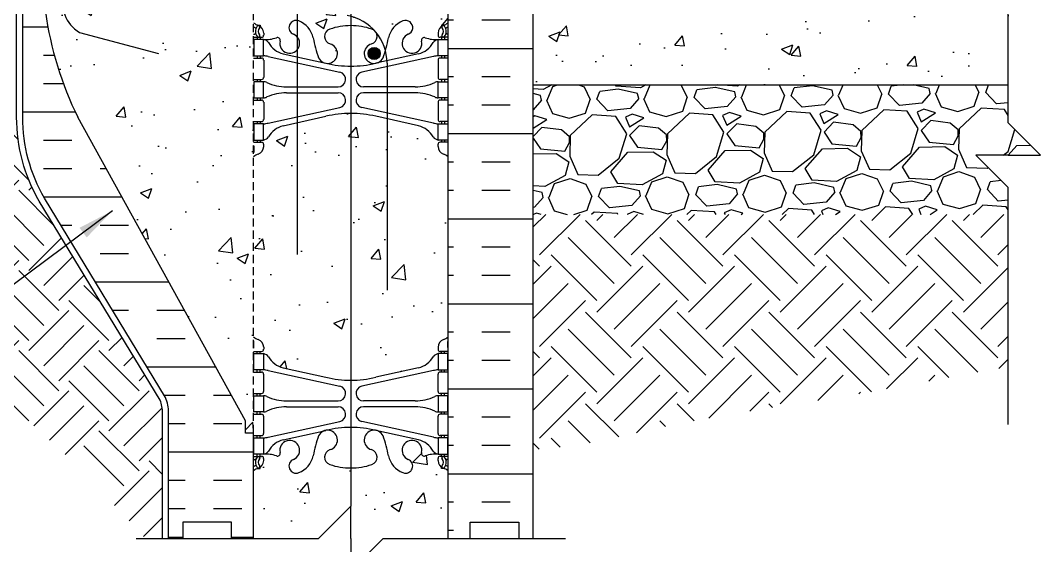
# Model space of a CAD drawing. Header units: inches. Extents: x -59.6 to -9.3, y -8.3 to 74.9.
# Drawn here: x -40.78 to -9.3, y 19.66 to 35.87 of the extents above; entities that cross this region are included whole.
import ezdxf

# ---------------------------------------------------------------- set-up
doc = ezdxf.new("R2010")
doc.units = ezdxf.units.IN
doc.header["$MEASUREMENT"] = 0
doc.linetypes.add('HIDDEN2', pattern=[0.1875, 0.125, -0.0625])
for name, color, linetype in [('HATCH', 12, 'Continuous'), ('Hidden2', 12, 'HIDDEN2'), ('line25', 2, 'Continuous'), ('LINE3', 3, 'Continuous'), ('LINE50', 5, 'Continuous'), ('LINE9', 9, 'Continuous'), ('TEXT', 4, 'Continuous'), ('Web_Edge', 9, 'Continuous')]:
    doc.layers.add(name, color=color, linetype=linetype)
doc.styles.add('DIM', font='romans.shx', dxfattribs={"width": 0.7})
doc.dimstyles.new('ext_12', dxfattribs={"dimscale": 12, "dimtxt": 0.09375, "dimasz": 0.09375, "dimexe": 0.09375, "dimexo": 0.0625, "dimgap": 0.0625, "dimtad": 1, "dimdec": 1, "dimzin": 3, "dimdsep": 46, "dimlunit": 4, "dimtxsty": 'DIM', "dimcen": 0.09, "dimdle": 0.09375, "dimclrt": 4, "dimadec": 0, "dimazin": 0, "dimtfac": 1, "dimtdec": 1, "dimtmove": 2, "dimatfit": 3, "dimfxl": 1, "dimfrac": 2, "dimtolj": 1, "dimtzin": 0, "dimarcsym": 0})

msp = doc.modelspace()

# ---------------------------------------------------------------- hatches: boundary and pattern name
h = msp.add_hatch()
h.set_pattern_fill('AR-CONC', color=12, scale=0.5, style=0)
h.paths.add_polyline_path([(-24.959, 37.882), (-24.959, 33.882), (-10.299, 33.882), (-10.299, 37.882)])
at = {"layer": 'HATCH'}
h = msp.add_hatch(dxfattribs=at)
h.set_pattern_fill('AR-CONC', color=256, scale=0.5)
h.paths.add_polyline_path([(-32.227, 57.902, -0.922413), (-32.356, 58.321, 0.135935), (-32.227, 58.42), (-32.227, 58.789, 0.810423), (-32.766, 58.534, -0.601435), (-32.886, 58.429, 0.10046), (-33.279, 58.486), (-33.384, 58.486), (-33.384, 58.416), (-33.337, 58.416, -0.414214), (-33.274, 58.354), (-33.274, 58.286, -0.249069), (-33.384, 58.079), (-33.384, 58.037), (-33.474, 58.037, 0.064398), (-33.584, 57.971), (-33.584, 55.882), (-33.584, 53.793, 0.064398), (-33.474, 53.727), (-33.384, 53.727), (-33.384, 53.686, -0.249069), (-33.274, 53.479), (-33.274, 53.411, -0.414214), (-33.337, 53.349), (-33.384, 53.349), (-33.384, 53.279), (-33.279, 53.279, 0.10046), (-32.886, 53.336, -0.601435), (-32.766, 53.231, 0.810423), (-32.227, 52.976), (-32.227, 53.345, 0.135935), (-32.356, 53.444, -0.922413), (-32.227, 53.863)])
h.paths.add_polyline_path([(-30.584, 58.057, -0.082755), (-31.233, 58.165, -0.735593), (-31.22, 58.623, 1.553132), (-31.578, 59.047, 0.053157), (-31.744, 58.433, -0.24438), (-32.193, 57.912, -0.040359), (-32.227, 57.902), (-32.227, 53.863, -0.040359), (-32.193, 53.852, -0.24438), (-31.744, 53.331, 0.053157), (-31.578, 52.717, 1.553132), (-31.22, 53.142, -0.735593), (-31.233, 53.6, -0.082755), (-30.584, 53.708)])
h.paths.add_polyline_path([(-31.115, 52.848, -1), (-31.49, 52.848, -1)], flags=16)
h.paths.add_polyline_path([(-27.584, 55.882), (-27.584, 57.971, 0.064398), (-27.694, 58.037), (-27.784, 58.037), (-27.784, 58.079, -0.249069), (-27.894, 58.286), (-27.894, 58.354, -0.414214), (-27.832, 58.416), (-27.784, 58.416), (-27.784, 58.486), (-27.889, 58.486, 0.10046), (-28.283, 58.429, -0.601435), (-28.403, 58.534, 2.182095), (-28.813, 58.321, -1), (-28.976, 57.912, -0.24438), (-29.425, 58.433, 0.053157), (-29.59, 59.047, 1.553132), (-29.949, 58.623, -0.735593), (-29.936, 58.165, -0.082755), (-30.584, 58.057), (-30.584, 53.708, -0.082755), (-29.936, 53.6, -0.735593), (-29.949, 53.142, 1.553132), (-29.59, 52.717, 0.053157), (-29.425, 53.331, -0.24438), (-28.976, 53.852, -1), (-28.813, 53.444, 2.182095), (-28.403, 53.231, -0.601435), (-28.283, 53.336, 0.10046), (-27.889, 53.279), (-27.784, 53.279), (-27.784, 53.349), (-27.832, 53.349, -0.414214), (-27.894, 53.411), (-27.894, 53.479, -0.249069), (-27.784, 53.686), (-27.784, 53.727), (-27.694, 53.727, 0.064398), (-27.584, 53.793)])
h.paths.add_polyline_path([(-27.584, 39.971, 0.064398), (-27.694, 40.037), (-27.784, 40.037), (-27.784, 40.079, -0.249069), (-27.894, 40.286), (-27.894, 40.354, -0.414214), (-27.832, 40.416), (-27.784, 40.416), (-27.784, 40.486), (-27.889, 40.486, 0.10046), (-28.283, 40.429, -0.601435), (-28.403, 40.534, 2.182095), (-28.813, 40.321, -1), (-28.976, 39.912, -0.24438), (-29.425, 40.433, 0.053157), (-29.59, 41.047, 1.553132), (-29.949, 40.623, -0.735593), (-29.936, 40.165, -0.082755), (-30.584, 40.057), (-30.584, 35.998, -0.147803), (-29.845, 35.543, -0.038256), (-29.821, 35.516, -0.111062), (-29.516, 34.932, 0.034193), (-29.425, 35.331, -0.24438), (-28.976, 35.852, -1), (-28.813, 35.444, 2.182095), (-28.403, 35.231, -0.601435), (-28.283, 35.336, 0.10046), (-27.889, 35.279), (-27.784, 35.279), (-27.784, 35.349), (-27.832, 35.349, -0.414214), (-27.894, 35.411), (-27.894, 35.479, -0.249069), (-27.784, 35.686), (-27.784, 35.727), (-27.694, 35.727, 0.064398), (-27.584, 35.793), (-27.584, 37.882)])
h.paths.add_polyline_path([(-30.584, 40.057, -0.082755), (-31.233, 40.165, -0.735593), (-31.22, 40.623, 1.553132), (-31.578, 41.047, 0.053157), (-31.744, 40.433, -0.24438), (-32.193, 39.912, -0.040359), (-32.227, 39.902), (-32.227, 36.296), (-30.71, 36.025, -0.02145), (-30.584, 35.998)])
h.paths.add_polyline_path([(-32.227, 39.902, -0.922413), (-32.356, 40.321, 0.135935), (-32.227, 40.42), (-32.227, 40.789, 0.810423), (-32.766, 40.534, -0.601435), (-32.886, 40.429, 0.10046), (-33.279, 40.486), (-33.384, 40.486), (-33.384, 40.416), (-33.337, 40.416, -0.414214), (-33.274, 40.354), (-33.274, 40.286, -0.249069), (-33.384, 40.079), (-33.384, 40.037), (-33.474, 40.037, 0.064398), (-33.584, 39.971), (-33.584, 37.882), (-33.584, 36.538), (-32.227, 36.296)])
h.paths.add_polyline_path([(-32.227, 35.863), (-32.227, 36.296), (-33.584, 36.538), (-33.584, 35.793, 0.064398), (-33.474, 35.727), (-33.384, 35.727), (-33.384, 35.686, -0.249069), (-33.274, 35.479), (-33.274, 35.411, -0.414214), (-33.337, 35.349), (-33.384, 35.349), (-33.384, 35.279), (-33.279, 35.279, 0.10046), (-32.886, 35.336, -0.601435), (-32.766, 35.231, 0.810423), (-32.227, 34.976), (-32.227, 35.345, 0.135935), (-32.356, 35.444, -0.922413)])
h.paths.add_polyline_path([(-30.584, 35.708), (-30.584, 35.998, 0.02145), (-30.71, 36.025), (-32.227, 36.296), (-32.227, 35.863, -0.040359), (-32.193, 35.852, -0.24438), (-31.744, 35.331, 0.053157), (-31.578, 34.717, 1.553132), (-31.22, 35.142, -0.735593), (-31.233, 35.6, -0.082755)])
h.paths.add_polyline_path([(-30.584, 32.999, 0.057795), (-31.353, 32.91), (-32.674, 32.62, 0.196323), (-33.124, 32.273, -0.188973), (-33.279, 32.179), (-33.384, 32.179), (-33.384, 32.109), (-33.337, 32.109, -0.414214), (-33.274, 32.046), (-33.274, 31.979, -0.317837), (-33.441, 31.743, 0.082415), (-33.584, 31.664), (-33.584, 26.101, 0.082415), (-33.441, 26.022, -0.317837), (-33.274, 25.786), (-33.274, 25.719, -0.414214), (-33.337, 25.656), (-33.384, 25.656), (-33.384, 25.586), (-33.279, 25.586, -0.188973), (-33.124, 25.491, 0.196323), (-32.674, 25.145), (-31.353, 24.855, 0.057795), (-30.584, 24.766)])
h.paths.add_polyline_path([(-27.584, 31.664, 0.082415), (-27.728, 31.743, -0.317837), (-27.894, 31.979), (-27.894, 32.046, -0.414214), (-27.832, 32.109), (-27.784, 32.109), (-27.784, 32.179), (-27.889, 32.179, -0.188973), (-28.045, 32.273, 0.196323), (-28.494, 32.62), (-29.816, 32.91, 0.057795), (-30.584, 32.999), (-30.584, 24.766, 0.057795), (-29.816, 24.855), (-28.494, 25.145, 0.196323), (-28.045, 25.491, -0.188973), (-27.889, 25.586), (-27.784, 25.586), (-27.784, 25.656), (-27.832, 25.656, -0.414214), (-27.894, 25.719), (-27.894, 25.786, -0.317837), (-27.728, 26.022, 0.082415), (-27.584, 26.101)])
h.paths.add_polyline_path([(-30.584, 22.057, -0.082755), (-31.233, 22.165, -0.735593), (-31.22, 22.623, 1.553132), (-31.578, 23.047, 0.053157), (-31.744, 22.433, -0.24438), (-32.193, 21.912, -1), (-32.356, 22.321, 2.182095), (-32.766, 22.534, -0.601435), (-32.886, 22.429, 0.10046), (-33.279, 22.486), (-33.384, 22.486), (-33.384, 22.416), (-33.337, 22.416, -0.414214), (-33.274, 22.354), (-33.274, 22.286, -0.249069), (-33.384, 22.079), (-33.384, 22.037), (-33.474, 22.037, 0.064398), (-33.584, 21.971), (-33.584, 19.882), (-31.584, 19.882), (-30.584, 20.882)])
h.paths.add_polyline_path([(-27.584, 21.971, 0.064398), (-27.694, 22.037), (-27.784, 22.037), (-27.784, 22.079, -0.249069), (-27.894, 22.286), (-27.894, 22.354, -0.414214), (-27.832, 22.416), (-27.784, 22.416), (-27.784, 22.486), (-27.889, 22.486, 0.10046), (-28.283, 22.429, -0.601435), (-28.403, 22.534, 2.182095), (-28.813, 22.321, -1), (-28.976, 21.912, -0.24438), (-29.425, 22.433, 0.053157), (-29.59, 23.047, 1.553132), (-29.949, 22.623, -0.735593), (-29.936, 22.165, -0.082755), (-30.584, 22.057), (-30.584, 20.882), (-30.584, 19.882), (-30.584, 18.882), (-29.584, 19.882), (-27.584, 19.882)])
h.paths.add_polyline_path([(-30.584, 50.999, 0.057795), (-31.353, 50.91), (-32.227, 50.718), (-32.227, 47.219, -0.321435), (-32.011, 47.143, -0.520567), (-31.54, 47.143, -0.520567), (-31.242, 47.143, -0.520567), (-30.874, 47.143, -0.483871), (-30.584, 47.205)])
h.paths.add_polyline_path([(-30.584, 68.999, 0.057795), (-31.353, 68.91), (-32.674, 68.62, 0.196323), (-33.124, 68.273, -0.188973), (-33.279, 68.179), (-33.384, 68.179), (-33.384, 68.109), (-33.337, 68.109, -0.414214), (-33.274, 68.046), (-33.274, 67.979, -0.317837), (-33.441, 67.743, 0.082415), (-33.584, 67.664), (-33.584, 62.101, 0.082415), (-33.441, 62.022, -0.317837), (-33.274, 61.786), (-33.274, 61.719, -0.414214), (-33.337, 61.656), (-33.384, 61.656), (-33.384, 61.586), (-33.279, 61.586, -0.188973), (-33.124, 61.491, 0.196323), (-32.674, 61.145), (-31.353, 60.855, 0.057795), (-30.584, 60.766)])
h.paths.add_polyline_path([(-27.584, 67.664, 0.082415), (-27.728, 67.743, -0.317837), (-27.894, 67.979), (-27.894, 68.046, -0.414214), (-27.832, 68.109), (-27.784, 68.109), (-27.784, 68.179), (-27.889, 68.179, -0.188973), (-28.045, 68.273, 0.196323), (-28.494, 68.62), (-29.816, 68.91, 0.057795), (-30.584, 68.999), (-30.584, 60.766, 0.057795), (-29.816, 60.855), (-28.494, 61.145, 0.196323), (-28.045, 61.491, -0.188973), (-27.889, 61.586), (-27.784, 61.586), (-27.784, 61.656), (-27.832, 61.656, -0.414214), (-27.894, 61.719), (-27.894, 61.786, -0.317837), (-27.728, 62.022, 0.082415), (-27.584, 62.101)])
h.paths.add_polyline_path([(-30.584, 73.882), (-31.584, 73.882), (-32.584, 72.882), (-32.584, 73.882), (-32.584, 74.882), (-33.584, 73.882), (-33.584, 71.793, 0.064398), (-33.474, 71.727), (-33.384, 71.727), (-33.384, 71.686, -0.249069), (-33.274, 71.479), (-33.274, 71.411, -0.414214), (-33.337, 71.349), (-33.384, 71.349), (-33.384, 71.279), (-33.279, 71.279, 0.10046), (-32.886, 71.336, -0.601435), (-32.766, 71.231, 2.182095), (-32.356, 71.444, -1), (-32.193, 71.852, -0.24438), (-31.744, 71.331, 0.053157), (-31.578, 70.717, 1.553132), (-31.22, 71.142, -0.735593), (-31.233, 71.6, -0.082755), (-30.584, 71.708)])
h.paths.add_polyline_path([(-27.584, 73.882), (-30.584, 73.882), (-30.584, 71.708, -0.082755), (-29.936, 71.6, -0.735593), (-29.949, 71.142, 1.553132), (-29.59, 70.717, 0.053157), (-29.425, 71.331, -0.24438), (-28.976, 71.852, -1), (-28.813, 71.444, 2.182095), (-28.403, 71.231, -0.601435), (-28.283, 71.336, 0.10046), (-27.889, 71.279), (-27.784, 71.279), (-27.784, 71.349), (-27.832, 71.349, -0.414214), (-27.894, 71.411), (-27.894, 71.479, -0.249069), (-27.784, 71.686), (-27.784, 71.727), (-27.694, 71.727, 0.064398), (-27.584, 71.793)])
h.paths.add_polyline_path([(-29.678, 70.848, -1), (-30.053, 70.848, -1)], flags=16)
h = msp.add_hatch(dxfattribs=at)
h.set_pattern_fill('INSUL', color=256, scale=7, style=0)
h.set_pattern_definition([(180, (2898.5772, -377.1271), (0, 2.625), []), (180, (2898.5772, -376.2521), (0, 2.625), [0.875, -0.875]), (180, (2898.5772, -375.3771), (0, 2.625), [0.875, -0.875])])
h.paths.add_polyline_path([(-24.959, 19.882), (-25.397, 19.882), (-25.397, 20.382), (-26.897, 20.382), (-26.897, 19.882), (-27.584, 19.882), (-27.584, 37.882), (-26.897, 37.882), (-26.897, 38.382), (-25.397, 38.382), (-25.397, 37.882), (-24.959, 37.882)])
h = msp.add_hatch(dxfattribs=at)
h.set_pattern_fill('INSUL', color=256, scale=7, style=0)
h.set_pattern_definition([(0, (-3036.0752, -402.7), (0, 2.625), []), (0, (-3036.0752, -401.825), (0, 2.625), [0.875, -0.875]), (0, (-3036.0752, -400.95), (0, 2.625), [0.875, -0.875])])
h.paths.add_polyline_path([(-39.009, 32.882, -0.079579), (-40.009, 36.132), (-40.009, 37.882), (-40.709, 37.882), (-40.709, 32.882, 0.131652), (-40.04, 30.382), (-36.302, 24.232, -0.10438), (-36.209, 23.757), (-36.209, 19.882), (-35.772, 19.882), (-35.772, 20.382), (-34.272, 20.382), (-34.272, 19.882), (-33.584, 19.882), (-33.584, 23.132), (-33.834, 23.132), (-33.834, 23.507)])
h = msp.add_hatch(dxfattribs=at)
h.set_pattern_fill('AR-CONC', color=256, scale=0.5, style=0)
h.paths.add_polyline_path([(-33.584, 37.882), (-34.272, 37.882), (-34.272, 37.382), (-35.772, 37.382), (-35.772, 37.882), (-36.209, 37.882), (-37.128, 37.882), (-37.1, 37.745), (-37.4, 37.766), (-37.306, 37.882), (-38.209, 37.882), (-38.209, 36.382, -1), (-38.709, 36.382), (-38.709, 37.882), (-40.009, 37.882), (-40.009, 36.132, 0.079579), (-39.009, 32.882), (-33.834, 23.507), (-33.834, 23.132), (-33.584, 23.132)])
h = msp.add_hatch(dxfattribs=at)
h.set_pattern_fill('EARTH', color=256, scale=7, angle=45, style=0)
edge = h.paths.add_edge_path()
edge.add_line((-40.894, 32.713), (-58.244, 32.41))
edge.add_spline(control_points=[(-58.244, 32.41), (-57.067, 30.938), (-53.678, 26.699), (-43.915, 27.443), (-39.214, 22.358), (-36.925, 19.882)], knot_values=[0, 0, 0, 0, 5.445163, 15.676074, 25.389883, 25.389883, 25.389883, 25.389883], degree=3, periodic=0)
edge.add_line((-36.925, 19.882), (-36.397, 19.882))
edge.add_line((-36.397, 19.882), (-36.397, 23.759))
edge.add_arc((-37.381, 23.777), 0.984, 358.9719, 382.1268)
edge.add_line((-36.469, 24.147), (-40.201, 30.287))
edge.add_arc((-35.709, 32.882), 5.188, 181.869, 210.0236, ccw=False)
at = {"layer": 'LINE3'}
msp.add_hatch(color=256, dxfattribs=at).paths.add_polyline_path([(-29.678, 34.848, 1), (-30.053, 34.848, 1)])

# ---------------------------------------------------------------- linework, layer by layer
at = {"layer": 'HATCH'}
for p, q in [((-24.646, 33.739), (-24.959, 33.758)), ((-24.383, 33.882), (-24.646, 33.739)), ((-24.521, 33.411), (-24.348, 33.834)), ((-24.348, 33.834), (-24.202, 33.882)), ((-23.561, 33.882), (-23.388, 33.821)), ((-23.388, 33.821), (-23.201, 33.434)), ((-22.336, 33.749), (-22.905, 33.679)), ((-22.397, 33.838), (-22.424, 33.882)), ((-21.647, 33.791), (-22.398, 33.838)), ((-21.734, 33.61), (-22.336, 33.749)), ((-21.479, 33.882), (-21.647, 33.791)), ((-21.521, 33.463), (-21.35, 33.882)), ((-20.415, 33.882), (-20.388, 33.873)), ((-20.388, 33.873), (-20.201, 33.486)), ((-19.991, 33.49), (-19.905, 33.731)), ((-19.336, 33.801), (-19.905, 33.731)), ((-18.734, 33.662), (-19.337, 33.801)), ((-18.647, 33.844), (-19.267, 33.882)), ((-18.576, 33.882), (-18.647, 33.843)), ((-18.522, 33.515), (-18.372, 33.882)), ((-17.368, 33.882), (-17.202, 33.538)), ((-16.992, 33.542), (-16.906, 33.784)), ((-16.337, 33.854), (-16.906, 33.784)), ((-15.735, 33.714), (-16.337, 33.854)), ((-15.702, 33.565), (-15.734, 33.714)), ((-15.522, 33.568), (-15.394, 33.882)), ((-14.343, 33.882), (-14.202, 33.591)), ((-13.992, 33.595), (-13.906, 33.836)), ((-13.529, 33.882), (-13.906, 33.836)), ((-12.735, 33.767), (-13.235, 33.882)), ((-12.702, 33.617), (-12.735, 33.766)), ((-12.522, 33.62), (-12.415, 33.882)), ((-11.318, 33.882), (-11.203, 33.643)), ((-10.993, 33.647), (-10.909, 33.882)), ((-24.733, 33.557), (-24.959, 33.61)), ((-24.701, 33.408), (-24.959, 33.11)), ((-24.701, 33.408), (-24.733, 33.557)), ((-24.551, 33.41), (-24.363, 32.994)), ((-23.343, 33.011), (-23.201, 33.434)), ((-22.991, 33.438), (-22.905, 33.679)), ((-22.655, 33.084), (-22.991, 33.438)), ((-21.701, 33.46), (-21.966, 33.155)), ((-21.701, 33.46), (-21.734, 33.609)), ((-21.551, 33.463), (-21.364, 33.046)), ((-20.344, 33.064), (-20.201, 33.486)), ((-19.655, 33.136), (-19.991, 33.49)), ((-18.701, 33.512), (-18.966, 33.208)), ((-18.701, 33.512), (-18.734, 33.662)), ((-18.552, 33.515), (-18.364, 33.098)), ((-17.344, 33.116), (-17.202, 33.539)), ((-16.656, 33.189), (-16.992, 33.543)), ((-15.702, 33.565), (-15.967, 33.26)), ((-15.552, 33.567), (-15.365, 33.151)), ((-14.345, 33.168), (-14.202, 33.591)), ((-13.656, 33.241), (-13.992, 33.595)), ((-12.702, 33.617), (-12.967, 33.312)), ((-12.553, 33.62), (-12.365, 33.203)), ((-11.345, 33.221), (-11.203, 33.643)), ((-10.656, 33.293), (-10.993, 33.647)), ((-21.966, 33.155), (-22.655, 33.083)), ((-20.851, 32.905), (-20.344, 33.064)), ((-18.966, 33.208), (-19.655, 33.136)), ((-18.364, 33.098), (-17.852, 32.957)), ((-17.852, 32.957), (-17.344, 33.116)), ((-17.133, 33.06), (-17.812, 32.418)), ((-16.412, 33.012), (-17.133, 33.06)), ((-15.967, 33.26), (-16.656, 33.188)), ((-15.904, 33.081), (-16.112, 32.987)), ((-15.541, 32.967), (-15.903, 33.081)), ((-15.365, 33.15), (-14.852, 33.009)), ((-14.852, 33.009), (-14.345, 33.168)), ((-14.134, 33.112), (-14.813, 32.47)), ((-13.413, 33.064), (-14.134, 33.112)), ((-12.967, 33.312), (-13.656, 33.24)), ((-13.073, 32.531), (-13.412, 33.065)), ((-12.904, 33.133), (-13.112, 33.04)), ((-12.542, 33.02), (-12.904, 33.134)), ((-12.365, 33.203), (-11.853, 33.062)), ((-11.852, 33.062), (-11.345, 33.221)), ((-11.134, 33.164), (-11.813, 32.522)), ((-10.413, 33.117), (-11.134, 33.164)), ((-10.299, 33.33), (-10.656, 33.293)), ((-10.299, 32.937), (-10.413, 33.117)), ((-24.902, 32.924), (-24.959, 32.898)), ((-24.959, 32.549), (-24.54, 32.81)), ((-24.54, 32.81), (-24.902, 32.924)), ((-24.363, 32.993), (-23.851, 32.852)), ((-23.851, 32.852), (-23.343, 33.011)), ((-23.132, 32.955), (-23.811, 32.313)), ((-22.411, 32.907), (-23.132, 32.955)), ((-22.072, 32.373), (-22.411, 32.908)), ((-21.903, 32.976), (-22.111, 32.883)), ((-22.111, 32.883), (-21.986, 32.585)), ((-21.986, 32.585), (-21.541, 32.863)), ((-21.54, 32.863), (-21.903, 32.976)), ((-21.364, 33.046), (-20.851, 32.905)), ((-20.133, 33.007), (-20.812, 32.365)), ((-19.412, 32.96), (-20.133, 33.007)), ((-19.072, 32.426), (-19.412, 32.96)), ((-18.903, 33.029), (-19.111, 32.935)), ((-19.111, 32.935), (-18.986, 32.637)), ((-18.986, 32.637), (-18.541, 32.915)), ((-18.541, 32.915), (-18.903, 33.029)), ((-16.073, 32.478), (-16.412, 33.012)), ((-16.112, 32.987), (-15.987, 32.69)), ((-15.987, 32.69), (-15.541, 32.967)), ((-13.112, 33.04), (-12.987, 32.742)), ((-12.987, 32.742), (-12.542, 33.02)), ((-12.688, 32.777), (-12.982, 32.472)), ((-12.086, 32.698), (-12.688, 32.777)), ((-24.686, 32.568), (-24.959, 32.285)), ((-24.084, 32.488), (-24.686, 32.568)), ((-23.84, 32.282), (-24.084, 32.488)), ((-21.686, 32.62), (-21.981, 32.315)), ((-21.085, 32.541), (-21.686, 32.62)), ((-20.841, 32.335), (-21.085, 32.54)), ((-18.687, 32.672), (-18.982, 32.367)), ((-18.085, 32.593), (-18.687, 32.673)), ((-17.841, 32.387), (-18.085, 32.593)), ((-16.3, 31.724), (-16.073, 32.478)), ((-15.687, 32.725), (-15.982, 32.42)), ((-15.086, 32.645), (-15.687, 32.725)), ((-14.842, 32.439), (-15.085, 32.645)), ((-14.839, 32.26), (-14.842, 32.44)), ((-14.813, 32.47), (-14.832, 31.84)), ((-13.3, 31.776), (-13.073, 32.53)), ((-12.982, 32.472), (-12.736, 32.116)), ((-11.842, 32.492), (-12.086, 32.697)), ((-11.839, 32.312), (-11.843, 32.492)), ((-11.813, 32.523), (-11.832, 31.892)), ((-10.301, 31.829), (-10.097, 32.507)), ((-24.959, 32.232), (-24.734, 31.907)), ((-23.838, 32.103), (-23.841, 32.282)), ((-23.811, 32.313), (-23.83, 31.683)), ((-22.299, 31.619), (-22.072, 32.373)), ((-21.981, 32.315), (-21.735, 31.959)), ((-20.983, 31.882), (-20.838, 32.155)), ((-20.838, 32.155), (-20.841, 32.335)), ((-20.812, 32.365), (-20.831, 31.735)), ((-19.299, 31.672), (-19.073, 32.426)), ((-18.982, 32.367), (-18.735, 32.012)), ((-17.984, 31.935), (-17.838, 32.207)), ((-17.839, 32.207), (-17.842, 32.387)), ((-17.812, 32.418), (-17.831, 31.787)), ((-15.982, 32.42), (-15.736, 32.064)), ((-14.984, 31.987), (-14.839, 32.26)), ((-12.736, 32.116), (-11.985, 32.039)), ((-11.985, 32.039), (-11.839, 32.312)), ((-24.734, 31.907), (-23.983, 31.83)), ((-23.983, 31.83), (-23.838, 32.103)), ((-22.562, 31.195), (-22.032, 31.804)), ((-22.032, 31.804), (-21.252, 31.818)), ((-21.735, 31.959), (-20.983, 31.882)), ((-21.252, 31.818), (-20.858, 31.555)), ((-19.562, 31.247), (-19.033, 31.856)), ((-19.033, 31.856), (-18.253, 31.87)), ((-18.735, 32.011), (-17.984, 31.935)), ((-18.253, 31.87), (-17.858, 31.607)), ((-16.563, 31.299), (-16.033, 31.909)), ((-16.033, 31.909), (-15.253, 31.922)), ((-15.736, 32.064), (-14.984, 31.987)), ((-15.253, 31.923), (-14.859, 31.659)), ((-14.832, 31.84), (-14.582, 31.274)), ((-13.563, 31.352), (-13.034, 31.961)), ((-13.034, 31.961), (-12.254, 31.975)), ((-12.254, 31.975), (-11.859, 31.712)), ((-11.832, 31.892), (-11.583, 31.327)), ((-10.45, 31.709), (-10.301, 31.829)), ((-10.299, 31.709), (-10.034, 32.013)), ((-10.034, 32.013), (-9.611, 32.021)), ((-24.959, 31.753), (-24.252, 31.765)), ((-24.252, 31.766), (-23.857, 31.502)), ((-23.857, 31.502), (-23.97, 31.08)), ((-23.831, 31.683), (-23.581, 31.117)), ((-22.95, 31.098), (-22.299, 31.619)), ((-20.858, 31.554), (-20.97, 31.132)), ((-20.831, 31.735), (-20.581, 31.17)), ((-19.95, 31.15), (-19.299, 31.672)), ((-17.858, 31.607), (-17.971, 31.185)), ((-17.831, 31.788), (-17.582, 31.222)), ((-16.951, 31.203), (-16.3, 31.724)), ((-14.858, 31.659), (-14.971, 31.237)), ((-13.951, 31.255), (-13.3, 31.776)), ((-11.859, 31.711), (-11.972, 31.289)), ((-22.345, 30.838), (-22.561, 31.195)), ((-20.581, 31.169), (-19.95, 31.15)), ((-19.345, 30.891), (-19.562, 31.247)), ((-17.971, 31.185), (-18.595, 30.844)), ((-17.581, 31.221), (-16.951, 31.202)), ((-16.346, 30.943), (-16.562, 31.299)), ((-14.971, 31.237), (-15.595, 30.896)), ((-14.582, 31.274), (-13.951, 31.255)), ((-13.346, 30.995), (-13.563, 31.352)), ((-11.972, 31.289), (-12.596, 30.948)), ((-12.297, 31.044), (-11.82, 31.202)), ((-11.82, 31.202), (-11.337, 31.031)), ((-11.582, 31.326), (-10.952, 31.307)), ((-10.952, 31.307), (-10.921, 31.331)), ((-23.97, 31.08), (-24.594, 30.739)), ((-24.296, 30.834), (-23.818, 30.993)), ((-23.818, 30.993), (-23.335, 30.821)), ((-23.58, 31.117), (-22.95, 31.098)), ((-20.97, 31.132), (-21.594, 30.791)), ((-21.469, 30.464), (-21.296, 30.887)), ((-21.296, 30.887), (-20.819, 31.045)), ((-20.819, 31.045), (-20.336, 30.873)), ((-20.336, 30.873), (-20.149, 30.487)), ((-18.595, 30.844), (-19.346, 30.891)), ((-18.469, 30.516), (-18.297, 30.939)), ((-18.296, 30.939), (-17.819, 31.097)), ((-17.819, 31.097), (-17.336, 30.926)), ((-17.336, 30.926), (-17.149, 30.539)), ((-16.285, 30.854), (-16.853, 30.784)), ((-15.595, 30.896), (-16.346, 30.943)), ((-15.682, 30.715), (-16.285, 30.854)), ((-15.47, 30.568), (-15.297, 30.991)), ((-15.297, 30.991), (-14.82, 31.15)), ((-14.82, 31.15), (-14.337, 30.978)), ((-14.337, 30.978), (-14.15, 30.591)), ((-13.285, 30.906), (-13.854, 30.836)), ((-12.596, 30.949), (-13.347, 30.996)), ((-12.683, 30.767), (-13.285, 30.907)), ((-12.47, 30.621), (-12.297, 31.044)), ((-11.337, 31.03), (-11.15, 30.644)), ((-10.94, 30.647), (-10.855, 30.889)), ((-10.52, 30.93), (-10.854, 30.889)), ((-24.594, 30.739), (-24.959, 30.762)), ((-24.681, 30.558), (-24.959, 30.622)), ((-24.648, 30.408), (-24.681, 30.557)), ((-24.468, 30.411), (-24.296, 30.834)), ((-23.335, 30.821), (-23.148, 30.434)), ((-22.938, 30.438), (-22.853, 30.68)), ((-22.284, 30.749), (-22.853, 30.679)), ((-21.594, 30.792), (-22.345, 30.839)), ((-21.681, 30.61), (-22.284, 30.749)), ((-21.649, 30.46), (-21.681, 30.61)), ((-19.939, 30.49), (-19.853, 30.732)), ((-19.284, 30.802), (-19.853, 30.732)), ((-18.682, 30.662), (-19.284, 30.802)), ((-18.649, 30.513), (-18.682, 30.662)), ((-17.292, 30.117), (-17.149, 30.539)), ((-16.939, 30.543), (-16.854, 30.784)), ((-16.603, 30.189), (-16.939, 30.543)), ((-15.65, 30.565), (-15.914, 30.261)), ((-15.65, 30.565), (-15.682, 30.715)), ((-15.5, 30.568), (-15.312, 30.151)), ((-14.293, 30.169), (-14.15, 30.591)), ((-13.94, 30.595), (-13.854, 30.837)), ((-13.604, 30.241), (-13.94, 30.596)), ((-12.65, 30.618), (-12.915, 30.313)), ((-12.65, 30.617), (-12.683, 30.767)), ((-12.5, 30.62), (-12.313, 30.203)), ((-11.293, 30.221), (-11.15, 30.644)), ((-10.604, 30.294), (-10.94, 30.648)), ((-24.648, 30.408), (-24.913, 30.103)), ((-24.498, 30.411), (-24.311, 29.994)), ((-23.291, 30.012), (-23.148, 30.434)), ((-22.602, 30.084), (-22.938, 30.438)), ((-21.649, 30.46), (-21.913, 30.156)), ((-21.499, 30.463), (-21.311, 30.046)), ((-20.292, 30.064), (-20.149, 30.487)), ((-19.603, 30.137), (-19.939, 30.491)), ((-18.649, 30.513), (-18.914, 30.208)), ((-18.499, 30.515), (-18.312, 30.099)), ((-15.914, 30.261), (-16.603, 30.189)), ((-12.915, 30.313), (-13.604, 30.241)), ((-10.299, 30.325), (-10.604, 30.293)), ((-24.913, 30.103), (-24.959, 30.099)), ((-24.85, 29.924), (-24.943, 29.882)), ((-24.715, 29.882), (-24.85, 29.925)), ((-24.311, 29.994), (-23.906, 29.882)), ((-23.704, 29.882), (-23.291, 30.012)), ((-23.08, 29.955), (-23.157, 29.882)), ((-22.359, 29.908), (-23.08, 29.955)), ((-21.913, 30.156), (-22.602, 30.084)), ((-21.85, 29.977), (-22.059, 29.883)), ((-21.549, 29.882), (-21.85, 29.977)), ((-21.311, 30.046), (-20.799, 29.905)), ((-20.799, 29.905), (-20.291, 30.064)), ((-20.08, 30.008), (-20.213, 29.882)), ((-19.36, 29.96), (-20.08, 30.008)), ((-18.914, 30.208), (-19.603, 30.136)), ((-19.31, 29.882), (-19.359, 29.96)), ((-18.851, 30.029), (-19.059, 29.936)), ((-19.059, 29.936), (-19.037, 29.882)), ((-18.489, 29.916), (-18.851, 30.029)), ((-18.542, 29.882), (-18.489, 29.916)), ((-18.312, 30.099), (-17.799, 29.957)), ((-17.799, 29.957), (-17.292, 30.116)), ((-17.081, 30.06), (-17.269, 29.882)), ((-16.36, 30.013), (-17.081, 30.06)), ((-16.277, 29.882), (-16.36, 30.013)), ((-15.851, 30.082), (-16.06, 29.988)), ((-16.06, 29.988), (-16.015, 29.882)), ((-15.489, 29.968), (-15.851, 30.082)), ((-15.626, 29.882), (-15.489, 29.968)), ((-15.312, 30.151), (-14.8, 30.01)), ((-14.8, 30.01), (-14.292, 30.169)), ((-14.081, 30.112), (-14.325, 29.882)), ((-13.36, 30.065), (-14.081, 30.112)), ((-13.244, 29.882), (-13.36, 30.065)), ((-12.852, 30.134), (-13.06, 30.04)), ((-13.06, 30.04), (-12.994, 29.882)), ((-12.49, 30.02), (-12.852, 30.134)), ((-12.711, 29.882), (-12.49, 30.02)), ((-12.313, 30.203), (-11.8, 30.062)), ((-11.8, 30.062), (-11.293, 30.221)), ((-11.082, 30.165), (-11.381, 29.882)), ((-10.361, 30.117), (-11.082, 30.165)), ((-10.299, 30.02), (-10.361, 30.118)), ((-24.959, 29.495), (-24.572, 29.882)), ((-24.758, 28.635), (-23.511, 29.882)), ((-21.93, 28.281), (-23.344, 29.696)), ((-22.991, 29.696), (-22.804, 29.882)), ((-22.46, 29.165), (-21.743, 29.882)), ((-22.342, 29.882), (-22.359, 29.908)), ((-22.059, 29.883), (-22.058, 29.882)), ((-21.93, 28.635), (-20.683, 29.882)), ((-19.102, 28.281), (-20.516, 29.696)), ((-20.162, 29.696), (-19.975, 29.882)), ((-19.632, 29.165), (-18.915, 29.882)), ((-19.102, 28.635), (-17.854, 29.882)), ((-16.273, 28.281), (-17.687, 29.696)), ((-17.334, 29.696), (-17.147, 29.882)), ((-16.803, 29.165), (-16.086, 29.882)), ((-16.273, 28.635), (-15.026, 29.882)), ((-13.445, 28.281), (-14.859, 29.696)), ((-14.505, 29.696), (-14.319, 29.882)), ((-13.975, 29.165), (-13.258, 29.882)), ((-13.445, 28.635), (-12.197, 29.882)), ((-10.616, 28.281), (-12.03, 29.696)), ((-11.677, 29.696), (-11.49, 29.882)), ((-11.147, 29.165), (-10.43, 29.882)), ((-22.46, 27.751), (-23.874, 29.165)), ((-19.632, 27.751), (-21.046, 29.165)), ((-16.803, 27.751), (-18.218, 29.165)), ((-13.975, 27.751), (-15.389, 29.165)), ((-11.147, 27.751), (-12.561, 29.165)), ((-10.616, 28.635), (-10.299, 28.952)), ((-24.758, 28.281), (-24.959, 28.482)), ((-22.991, 27.221), (-24.405, 28.635)), ((-20.162, 27.221), (-21.576, 28.635)), ((-17.334, 27.221), (-18.748, 28.635)), ((-14.505, 27.221), (-15.92, 28.635)), ((-11.677, 27.221), (-13.091, 28.635)), ((-24.959, 27.727), (-24.405, 28.281)), ((-22.991, 26.867), (-21.576, 28.281)), ((-20.162, 26.867), (-18.748, 28.281)), ((-17.334, 26.867), (-15.92, 28.281)), ((-14.505, 26.867), (-13.091, 28.281)), ((-11.677, 26.867), (-10.299, 28.245)), ((-24.959, 26.666), (-23.874, 27.751)), ((-22.46, 26.337), (-21.046, 27.751)), ((-19.632, 26.337), (-18.218, 27.751)), ((-16.803, 26.337), (-15.389, 27.751)), ((-13.975, 26.337), (-12.561, 27.751)), ((-24.758, 25.807), (-23.344, 27.221)), ((-21.93, 25.807), (-20.516, 27.221)), ((-19.102, 25.807), (-17.687, 27.221)), ((-16.273, 25.807), (-14.859, 27.221)), ((-13.445, 25.807), (-12.03, 27.221)), ((-11.147, 26.337), (-10.299, 27.185)), ((-21.93, 25.453), (-23.344, 26.867)), ((-19.102, 25.453), (-20.516, 26.867)), ((-16.273, 25.453), (-17.687, 26.867)), ((-13.445, 25.453), (-14.859, 26.867)), ((-10.616, 25.453), (-12.03, 26.867)), ((-22.46, 24.923), (-23.874, 26.337)), ((-19.632, 24.923), (-21.046, 26.337)), ((-16.803, 24.923), (-18.218, 26.337)), ((-13.975, 24.923), (-15.389, 26.337)), ((-11.232, 25.009), (-12.561, 26.337)), ((-10.616, 25.807), (-10.299, 26.124)), ((-24.758, 25.453), (-24.959, 25.654)), ((-22.991, 24.392), (-24.405, 25.807)), ((-20.162, 24.392), (-21.576, 25.807)), ((-17.334, 24.392), (-18.748, 25.807)), ((-14.522, 24.41), (-15.92, 25.807)), ((-12.131, 24.846), (-13.091, 25.807)), ((-24.959, 24.898), (-24.405, 25.453)), ((-22.991, 24.039), (-21.576, 25.453)), ((-20.162, 24.039), (-18.748, 25.453)), ((-17.334, 24.039), (-15.92, 25.453)), ((-14.05, 24.495), (-13.091, 25.453)), ((-10.592, 25.124), (-10.299, 25.417)), ((-24.959, 23.838), (-23.874, 24.923)), ((-22.46, 23.508), (-21.046, 24.923)), ((-19.541, 23.599), (-18.218, 24.923)), ((-16.177, 24.135), (-15.389, 24.923)), ((-12.751, 24.733), (-12.561, 24.923)), ((-24.758, 22.978), (-23.344, 24.392)), ((-21.767, 23.141), (-20.516, 24.392)), ((-18.269, 23.811), (-17.687, 24.392)), ((-14.909, 24.342), (-14.859, 24.392)), ((-22.319, 23.014), (-23.344, 24.039)), ((-19.994, 23.517), (-20.516, 24.039)), ((-17.569, 23.92), (-17.687, 24.039)), ((-23.2, 22.834), (-23.874, 23.508)), ((-20.879, 23.342), (-21.046, 23.508)), ((-24.772, 22.638), (-24.959, 22.826)), ((-24.126, 22.699), (-24.405, 22.978))]:
    msp.add_line(p, q, dxfattribs=at)
at = {"layer": 'Hidden2', "ltscale": 2}
msp.add_line((-33.584, 23.132), (-33.584, 37.882), dxfattribs=at)
at = {"layer": 'line25'}
for p, q in [((-27.584, 19.882), (-27.584, 37.882)), ((-24.959, 33.882), (-10.299, 33.882)), ((-33.834, 23.507), (-39.009, 32.882)), ((-33.834, 23.132), (-33.834, 23.507)), ((-33.584, 23.132), (-33.834, 23.132)), ((-33.584, 19.882), (-33.584, 23.132))]:
    msp.add_line(p, q, dxfattribs=at)
msp.add_arc((-29.364, 37.629), 10.75, 188.0028, 206.2026, dxfattribs=at)
at = {"layer": 'LINE3'}
for p, q in [((-32.227, 28.644), (-32.227, 65.133)), ((-30.584, 45.705), (-30.584, 20.882)), ((-38.955, 35.5), (-36.522, 34.848)), ((-29.466, 34.547), (-29.466, 27.547))]:
    msp.add_line(p, q, dxfattribs=at)
msp.add_circle((-29.866, 34.848), 0.188, dxfattribs=at)
for centre, radius, start, end in [((-38.459, 36.382), 1.012, 76.184, 240.6907), ((-30.966, 34.547), 1.5, 360, 79.5785)]:
    msp.add_arc(centre, radius, start, end, dxfattribs=at)
at = {"layer": 'LINE50'}
for p, q in [((-24.959, 19.882), (-24.959, 37.882)), ((-24.959, 33.882), (-10.299, 33.882)), ((-24.959, 33.882), (-10.299, 33.882))]:
    msp.add_line(p, q, dxfattribs=at)
msp.add_lwpolyline([(-36.209, 19.882), (-36.209, 23.757, 0.10438), (-36.302, 24.232), (-40.04, 30.382, -0.131652), (-40.709, 32.882), (-40.709, 37.882), (-40.009, 37.882)], format="xyb", dxfattribs=at)
for points in [[(-33.584, 19.882), (-34.272, 19.882), (-34.272, 20.382), (-35.772, 20.382), (-35.772, 19.882), (-36.209, 19.882)], [(-27.584, 19.882), (-26.897, 19.882), (-26.897, 20.382), (-25.397, 20.382), (-25.397, 19.882), (-24.959, 19.882)]]:
    msp.add_lwpolyline(points, dxfattribs=at)
at = {"layer": 'LINE9'}
for p, q in [((-10.299, 32.709), (-10.299, 39.666)), ((-9.299, 31.709), (-10.299, 32.709)), ((-10.299, 31.709), (-11.299, 31.709)), ((-11.299, 31.709), (-10.299, 30.709)), ((-10.299, 31.709), (-9.299, 31.709)), ((-10.299, 23.396), (-10.299, 30.709)), ((-30.584, 20.882), (-31.584, 19.882)), ((-30.584, 19.882), (-30.584, 20.882)), ((-37.209, 19.882), (-31.584, 19.882)), ((-30.584, 19.882), (-30.584, 18.882)), ((-30.584, 18.882), (-29.584, 19.882)), ((-29.584, 19.882), (-23.959, 19.882))]:
    msp.add_line(p, q, dxfattribs=at)
at = {"layer": 'LINE9', "linetype": 'Continuous'}
msp.add_lwpolyline([(-36.397, 19.882), (-36.397, 23.759, 0.101377), (-36.469, 24.147), (-40.201, 30.287, -0.131757), (-40.897, 32.882), (-40.897, 37.882), (-40.709, 37.882)], format="xyb", dxfattribs=at)
at = {"layer": 'TEXT'}
msp.add_lwpolyline([(-22.289, 31.488, 0, 0.36, 0), (-22.289, 32.568, 0, 0, 0), (-22.289, 46.898, 0, 0, 0), (-18.432, 46.898, 0, 0, 0)], format="xyseb", dxfattribs=at)
at = {"layer": 'Web_Edge'}
for p, q in [((-33.474, 35.727), (-33.384, 35.727)), ((-33.384, 35.727), (-33.384, 35.686)), ((-27.694, 35.727), (-27.784, 35.727)), ((-27.784, 35.727), (-27.784, 35.686)), ((-33.584, 35.449), (-33.543, 35.449)), ((-33.584, 35.349), (-33.337, 35.349)), ((-33.474, 35.349), (-33.474, 35.279)), ((-33.384, 35.349), (-33.384, 35.279)), ((-33.274, 35.479), (-33.274, 35.411)), ((-27.894, 35.479), (-27.894, 35.411)), ((-27.584, 35.349), (-27.832, 35.349)), ((-27.784, 35.349), (-27.784, 35.279)), ((-27.694, 35.349), (-27.694, 35.279)), ((-27.584, 35.449), (-27.626, 35.449)), ((-33.584, 34.709), (-33.337, 34.709)), ((-33.474, 34.779), (-33.474, 34.709)), ((-33.384, 34.779), (-33.384, 34.709)), ((-33.274, 34.646), (-33.274, 34.111)), ((-33.135, 34.755), (-30.924, 34.273)), ((-32.674, 34.837), (-31.353, 34.547)), ((-28.033, 34.755), (-30.245, 34.273)), ((-28.494, 34.837), (-29.816, 34.547)), ((-27.894, 34.646), (-27.894, 34.111)), ((-27.584, 34.709), (-27.832, 34.709)), ((-27.784, 34.779), (-27.784, 34.709)), ((-27.694, 34.779), (-27.694, 34.709)), ((-33.584, 34.049), (-33.337, 34.049)), ((-33.474, 34.049), (-33.474, 33.979)), ((-33.384, 34.049), (-33.384, 33.979)), ((-27.584, 34.049), (-27.832, 34.049)), ((-27.784, 34.049), (-27.784, 33.979)), ((-27.694, 34.049), (-27.694, 33.979)), ((-32.57, 33.819), (-30.974, 33.819)), ((-28.599, 33.819), (-30.195, 33.819)), ((-33.584, 33.409), (-33.337, 33.409)), ((-33.474, 33.479), (-33.474, 33.409)), ((-33.384, 33.479), (-33.384, 33.409)), ((-32.57, 33.639), (-30.974, 33.639)), ((-28.599, 33.639), (-30.195, 33.639)), ((-27.584, 33.409), (-27.832, 33.409)), ((-27.784, 33.479), (-27.784, 33.409)), ((-27.694, 33.479), (-27.694, 33.409)), ((-33.274, 33.346), (-33.274, 32.811)), ((-33.135, 32.702), (-30.924, 33.184)), ((-28.033, 32.702), (-30.245, 33.184)), ((-27.894, 33.346), (-27.894, 32.811)), ((-33.584, 32.749), (-33.337, 32.749)), ((-33.474, 32.749), (-33.474, 32.679)), ((-33.384, 32.749), (-33.384, 32.679)), ((-32.674, 32.62), (-31.353, 32.91)), ((-28.494, 32.62), (-29.816, 32.91)), ((-27.584, 32.749), (-27.832, 32.749)), ((-27.784, 32.749), (-27.784, 32.679)), ((-27.694, 32.749), (-27.694, 32.679)), ((-33.474, 32.179), (-33.474, 32.109)), ((-33.384, 32.179), (-33.384, 32.109)), ((-27.784, 32.179), (-27.784, 32.109)), ((-27.694, 32.179), (-27.694, 32.109)), ((-33.584, 32.109), (-33.337, 32.109)), ((-33.574, 31.989), (-33.574, 31.802)), ((-33.274, 31.979), (-33.274, 32.046)), ((-27.894, 31.979), (-27.894, 32.046)), ((-27.584, 32.109), (-27.832, 32.109)), ((-27.594, 31.989), (-27.594, 31.802)), ((-33.574, 25.776), (-33.574, 25.962)), ((-27.594, 25.776), (-27.594, 25.962)), ((-33.584, 25.656), (-33.337, 25.656)), ((-33.474, 25.586), (-33.474, 25.656)), ((-33.384, 25.586), (-33.384, 25.656)), ((-33.274, 25.786), (-33.274, 25.719)), ((-27.894, 25.786), (-27.894, 25.719)), ((-27.584, 25.656), (-27.832, 25.656)), ((-27.784, 25.586), (-27.784, 25.656)), ((-27.694, 25.586), (-27.694, 25.656)), ((-33.584, 25.016), (-33.337, 25.016)), ((-33.474, 25.016), (-33.474, 25.086)), ((-33.384, 25.016), (-33.384, 25.086)), ((-33.274, 24.419), (-33.274, 24.954)), ((-33.135, 25.062), (-30.924, 24.581)), ((-32.674, 25.145), (-31.353, 24.855)), ((-28.033, 25.062), (-30.245, 24.581)), ((-28.494, 25.145), (-29.816, 24.855)), ((-27.894, 24.419), (-27.894, 24.954)), ((-27.584, 25.016), (-27.832, 25.016)), ((-27.784, 25.016), (-27.784, 25.086)), ((-27.694, 25.016), (-27.694, 25.086)), ((-33.584, 24.356), (-33.337, 24.356)), ((-33.474, 24.286), (-33.474, 24.356)), ((-33.384, 24.286), (-33.384, 24.356)), ((-27.584, 24.356), (-27.832, 24.356)), ((-27.784, 24.286), (-27.784, 24.356)), ((-27.694, 24.286), (-27.694, 24.356)), ((-32.57, 24.126), (-30.974, 24.126)), ((-32.57, 23.946), (-30.974, 23.946)), ((-28.599, 24.126), (-30.195, 24.126)), ((-28.599, 23.946), (-30.195, 23.946)), ((-33.584, 23.716), (-33.337, 23.716)), ((-33.474, 23.716), (-33.474, 23.786)), ((-33.384, 23.716), (-33.384, 23.786)), ((-33.274, 23.119), (-33.274, 23.654)), ((-27.894, 23.119), (-27.894, 23.654)), ((-27.584, 23.716), (-27.832, 23.716)), ((-27.784, 23.716), (-27.784, 23.786)), ((-27.694, 23.716), (-27.694, 23.786)), ((-33.135, 23.01), (-30.924, 23.492)), ((-28.033, 23.01), (-30.245, 23.492)), ((-33.584, 23.056), (-33.337, 23.056)), ((-33.474, 22.986), (-33.474, 23.056)), ((-33.384, 22.986), (-33.384, 23.056)), ((-32.674, 22.927), (-31.353, 23.218)), ((-28.494, 22.927), (-29.816, 23.218)), ((-27.584, 23.056), (-27.832, 23.056)), ((-27.784, 22.986), (-27.784, 23.056)), ((-27.694, 22.986), (-27.694, 23.056)), ((-33.584, 22.416), (-33.337, 22.416)), ((-33.474, 22.416), (-33.474, 22.486)), ((-33.384, 22.416), (-33.384, 22.486)), ((-33.274, 22.286), (-33.274, 22.354)), ((-27.894, 22.286), (-27.894, 22.354)), ((-27.584, 22.416), (-27.832, 22.416)), ((-27.784, 22.416), (-27.784, 22.486)), ((-27.694, 22.416), (-27.694, 22.486)), ((-33.584, 22.316), (-33.543, 22.316)), ((-33.384, 22.037), (-33.384, 22.079)), ((-27.784, 22.037), (-27.784, 22.079)), ((-27.584, 22.316), (-27.626, 22.316)), ((-33.474, 22.037), (-33.384, 22.037)), ((-27.694, 22.037), (-27.784, 22.037))]:
    msp.add_line(p, q, dxfattribs=at)
for points in [[(-33.579, 34.779), (-33.279, 34.779), (-33.279, 35.279), (-33.579, 35.279)], [(-27.589, 34.779), (-27.889, 34.779), (-27.889, 35.279), (-27.589, 35.279)], [(-33.579, 33.479), (-33.279, 33.479), (-33.279, 33.979), (-33.579, 33.979)], [(-27.589, 33.479), (-27.889, 33.479), (-27.889, 33.979), (-27.589, 33.979)], [(-33.579, 32.179), (-33.279, 32.179), (-33.279, 32.679), (-33.579, 32.679)], [(-27.589, 32.179), (-27.889, 32.179), (-27.889, 32.679), (-27.589, 32.679)], [(-33.579, 25.586), (-33.279, 25.586), (-33.279, 25.086), (-33.579, 25.086)], [(-27.589, 25.586), (-27.889, 25.586), (-27.889, 25.086), (-27.589, 25.086)], [(-33.579, 24.286), (-33.279, 24.286), (-33.279, 23.786), (-33.579, 23.786)], [(-27.589, 24.286), (-27.889, 24.286), (-27.889, 23.786), (-27.589, 23.786)], [(-33.579, 22.986), (-33.279, 22.986), (-33.279, 22.486), (-33.579, 22.486)], [(-27.589, 22.986), (-27.889, 22.986), (-27.889, 22.486), (-27.589, 22.486)]]:
    msp.add_lwpolyline(points, close=True, dxfattribs=at)
for centre, radius, start, end in [((-33.274, 36.186), 0.5, 231.6833, 250.5288), ((-33.274, 36.186), 0.6, 238.8907, 245.0748), ((-33.281, 35.533), 0.25, 140.1145, 222.4609), ((-33.536, 35.623), 0.02, 340.7916, 65.0748), ((-33.438, 35.664), 0.045, 319.1879, 141.448), ((-33.524, 35.479), 0.25, 0, 70.5288), ((-33.281, 35.533), 0.16, 140.0001, 222.4609), ((-32.274, 35.648), 0.22, 68.1963, 248.1963), ((-32.469, 35.161), 0.745, 13.2652, 68.1963), ((-31.155, 35.373), 0.24, 108.923, 254.2747), ((-30.584, 33.708), 2, 90, 108.923), ((-30.584, 33.708), 2, 71.077, 90), ((-30.014, 35.373), 0.24, 285.7253, 71.077), ((-28.699, 35.161), 0.745, 111.8037, 166.7348), ((-28.894, 35.648), 0.22, 291.8037, 111.8037), ((-27.644, 35.479), 0.25, 109.4712, 180), ((-27.73, 35.664), 0.045, 38.552, 220.8121), ((-27.888, 35.533), 0.16, 317.5391, 39.9999), ((-27.894, 36.186), 0.5, 289.4712, 308.3167), ((-27.888, 35.533), 0.25, 317.5391, 39.8855), ((-27.633, 35.623), 0.02, 114.9252, 199.2084), ((-27.894, 36.186), 0.6, 294.9252, 301.1093), ((-33.543, 35.469), 0.02, 270, 14.1541), ((-33.432, 35.395), 0.045, 222.4609, 42.4609), ((-33.337, 35.411), 0.0625, 270, 0), ((-33.223, 36.277), 1, 266.7879, 289.9067), ((-33.322, 35.032), 0.25, 37.2777, 80.0823), ((-32.854, 35.252), 0.09, 346.6795, 108.8651), ((-32.469, 35.161), 0.305, 166.6795, 68.1963), ((-28.781, 35.802), 3, 189.0273, 201.1984), ((-32.387, 35.802), 3, 338.8016, 350.9727), ((-28.699, 35.161), 0.305, 111.8037, 13.3205), ((-28.315, 35.252), 0.09, 71.1349, 193.3205), ((-27.945, 36.277), 1, 250.0933, 273.2121), ((-27.846, 35.032), 0.25, 99.9177, 142.7223), ((-27.832, 35.411), 0.0625, 180, 270), ((-27.737, 35.395), 0.045, 137.5391, 317.5391), ((-27.626, 35.469), 0.02, 165.8459, 270), ((-32.475, 35.56), 0.75, 210.155, 254.5838), ((-31.303, 34.848), 0.305, 205.3782, 74.2747), ((-29.866, 34.848), 0.305, 105.7253, 334.6218), ((-28.694, 35.56), 0.75, 285.4162, 329.845), ((-33.337, 34.646), 0.0625, 0, 90), ((-33.37, 33.783), 1, 76.4291, 84.7991), ((-27.799, 33.783), 1, 95.2009, 103.5709), ((-27.832, 34.646), 0.0625, 90, 180), ((-30.584, 37.814), 3.356, 256.7692, 270), ((-30.584, 37.814), 3.356, 270, 283.2308), ((-33.337, 34.111), 0.0625, 270, 0), ((-30.974, 34.049), 0.23, 270, 77.6055), ((-30.195, 34.049), 0.23, 102.3945, 270), ((-27.832, 34.111), 0.0625, 180, 270), ((-33.284, 33.76), 0.219, 60.4937, 88.92), ((-32.54, 35.418), 1.6, 246.5673, 268.9203), ((-28.629, 35.418), 1.6, 271.0797, 293.4327), ((-27.885, 33.76), 0.219, 91.08, 119.5063), ((-33.337, 33.346), 0.0625, 0, 90), ((-33.284, 33.697), 0.219, 271.08, 299.5063), ((-33.284, 33.697), 0.219, 271.08, 299.5063), ((-32.54, 32.039), 1.6, 91.0797, 113.4327), ((-32.54, 32.039), 1.6, 91.0797, 113.4327), ((-30.974, 33.409), 0.23, 282.3945, 90), ((-30.195, 33.409), 0.23, 90, 257.6055), ((-28.629, 32.039), 1.6, 66.5673, 88.9203), ((-28.629, 32.039), 1.6, 66.5673, 88.9203), ((-27.885, 33.697), 0.219, 240.4937, 268.92), ((-27.885, 33.697), 0.219, 240.4937, 268.92), ((-27.832, 33.346), 0.0625, 90, 180), ((-33.337, 32.811), 0.0625, 270, 0), ((-30.584, 29.643), 3.356, 90, 103.2308), ((-30.584, 29.643), 3.356, 76.7692, 90), ((-27.832, 32.811), 0.0625, 180, 270), ((-33.37, 33.674), 1, 275.2009, 283.5709), ((-32.475, 31.897), 0.75, 105.4162, 149.845), ((-28.694, 31.897), 0.75, 30.155, 74.5838), ((-27.799, 33.674), 1, 256.4291, 264.7991), ((-33.322, 32.425), 0.25, 279.9177, 322.7223), ((-27.846, 32.425), 0.25, 217.2777, 260.0823), ((-33.594, 31.989), 0.02, 0, 60.012), ((-33.594, 31.802), 0.02, 301.073, 0), ((-33.524, 31.979), 0.25, 289.4712, 360), ((-33.337, 32.046), 0.0625, 360, 90), ((-27.832, 32.046), 0.0625, 90, 180), ((-27.644, 31.979), 0.25, 180, 250.5288), ((-27.574, 31.989), 0.02, 119.988, 180), ((-27.574, 31.802), 0.02, 180, 238.927), ((-33.274, 31.271), 0.6, 121.073, 121.1093), ((-33.274, 31.271), 0.5, 109.4712, 128.3167), ((-27.894, 31.271), 0.5, 51.6833, 70.5288), ((-27.894, 31.271), 0.6, 58.8907, 58.927), ((-33.274, 26.493), 0.5, 231.6833, 250.5288), ((-33.274, 26.493), 0.6, 238.8907, 238.927), ((-33.594, 25.962), 0.02, 360, 58.927), ((-33.524, 25.786), 0.25, 0, 70.5288), ((-27.644, 25.786), 0.25, 109.4712, 180), ((-27.894, 26.493), 0.5, 289.4712, 308.3167), ((-27.574, 25.962), 0.02, 121.073, 180), ((-27.894, 26.493), 0.6, 301.073, 301.1093), ((-33.594, 25.776), 0.02, 299.988, 360), ((-33.337, 25.719), 0.0625, 270, 0), ((-33.322, 25.34), 0.25, 37.2777, 80.0823), ((-27.846, 25.34), 0.25, 99.9177, 142.7223), ((-27.832, 25.719), 0.0625, 180, 270), ((-27.574, 25.776), 0.02, 180, 240.012), ((-32.475, 25.868), 0.75, 210.155, 254.5838), ((-28.694, 25.868), 0.75, 285.4162, 329.845), ((-33.337, 24.954), 0.0625, 0, 90), ((-33.37, 24.09), 1, 76.4291, 84.7991), ((-27.799, 24.09), 1, 95.2009, 103.5709), ((-27.832, 24.954), 0.0625, 90, 180), ((-30.584, 28.122), 3.356, 256.7692, 270), ((-30.974, 24.356), 0.23, 270, 77.6055), ((-30.584, 28.122), 3.356, 270, 283.2308), ((-30.195, 24.356), 0.23, 102.3945, 270), ((-33.337, 24.419), 0.0625, 270, 0), ((-33.284, 24.068), 0.219, 60.4937, 88.92), ((-33.284, 24.068), 0.219, 60.4937, 88.92), ((-32.54, 25.726), 1.6, 246.5673, 268.9203), ((-32.54, 25.726), 1.6, 246.5673, 268.9203), ((-28.629, 25.726), 1.6, 271.0797, 293.4327), ((-28.629, 25.726), 1.6, 271.0797, 293.4327), ((-27.885, 24.068), 0.219, 91.08, 119.5063), ((-27.885, 24.068), 0.219, 91.08, 119.5063), ((-27.832, 24.419), 0.0625, 180, 270), ((-32.54, 22.346), 1.6, 91.0797, 113.4327), ((-30.974, 23.716), 0.23, 282.3945, 90), ((-30.195, 23.716), 0.23, 90, 257.6055), ((-28.629, 22.346), 1.6, 66.5673, 88.9203), ((-33.337, 23.654), 0.0625, 0, 90), ((-33.284, 24.005), 0.219, 271.08, 299.5063), ((-27.885, 24.005), 0.219, 240.4937, 268.92), ((-27.832, 23.654), 0.0625, 90, 180), ((-30.584, 19.951), 3.356, 90, 103.2308), ((-30.584, 19.951), 3.356, 76.7692, 90), ((-33.337, 23.119), 0.0625, 270, 0), ((-33.37, 23.982), 1, 275.2009, 283.5709), ((-28.781, 21.963), 3, 158.8016, 170.9727), ((-31.303, 22.917), 0.305, 285.7253, 154.6218), ((-29.866, 22.917), 0.305, 25.3782, 254.2747), ((-32.387, 21.963), 3, 9.0273, 21.1984), ((-27.799, 23.982), 1, 256.4291, 264.7991), ((-27.832, 23.119), 0.0625, 180, 270), ((-32.475, 22.204), 0.75, 105.4162, 149.845), ((-32.469, 22.604), 0.305, 291.8037, 193.3205), ((-28.699, 22.604), 0.305, 346.6795, 248.1963), ((-28.694, 22.204), 0.75, 30.155, 74.5838), ((-33.281, 22.232), 0.25, 137.5391, 219.8855), ((-33.432, 22.37), 0.045, 317.5391, 137.5391), ((-33.337, 22.354), 0.0625, 360, 90), ((-33.322, 22.732), 0.25, 279.9177, 322.7223), ((-33.223, 21.488), 1, 70.0933, 93.2121), ((-32.854, 22.513), 0.09, 251.1349, 13.3205), ((-32.469, 22.604), 0.745, 291.8037, 346.7348), ((-31.155, 22.392), 0.24, 105.7253, 251.077), ((-30.014, 22.392), 0.24, 288.923, 74.2747), ((-28.699, 22.604), 0.745, 193.2652, 248.1963), ((-28.315, 22.513), 0.09, 166.6795, 288.8651), ((-27.945, 21.488), 1, 86.7879, 109.9067), ((-27.846, 22.732), 0.25, 217.2777, 260.0823), ((-27.832, 22.354), 0.0625, 90, 180), ((-27.737, 22.37), 0.045, 42.4609, 222.4609), ((-27.888, 22.232), 0.25, 320.1145, 42.4609), ((-33.274, 21.579), 0.6, 114.9252, 121.1093), ((-33.274, 21.579), 0.5, 109.4712, 128.3167), ((-33.543, 22.296), 0.02, 345.8459, 90), ((-33.536, 22.141), 0.02, 294.9252, 19.2084), ((-33.438, 22.101), 0.045, 218.552, 40.8121), ((-33.281, 22.232), 0.16, 137.5391, 219.9999), ((-33.524, 22.286), 0.25, 289.4712, 360), ((-32.274, 22.117), 0.22, 111.8037, 291.8037), ((-30.584, 24.057), 2, 251.077, 270), ((-30.584, 24.057), 2, 270, 288.923), ((-28.894, 22.117), 0.22, 248.1963, 68.1963), ((-27.644, 22.286), 0.25, 180, 250.5288), ((-27.73, 22.101), 0.045, 139.1879, 321.448), ((-27.888, 22.232), 0.16, 320.0001, 42.4609), ((-27.894, 21.579), 0.5, 51.6833, 70.5288), ((-27.633, 22.141), 0.02, 160.7916, 245.0748), ((-27.626, 22.296), 0.02, 90, 194.1541), ((-27.894, 21.579), 0.6, 58.8907, 65.0748)]:
    msp.add_arc(centre, radius, start, end, dxfattribs=at)

# ---------------------------------------------------------------- leaders
at = {"layer": 'TEXT'}
msp.add_leader([(-37.944, 29.994), (-44.794, 24.88), (-46.906, 24.88)], dimstyle='ext_12', override={"dimtad": 0}, dxfattribs=at)

doc.saveas('drawing.dxf')
